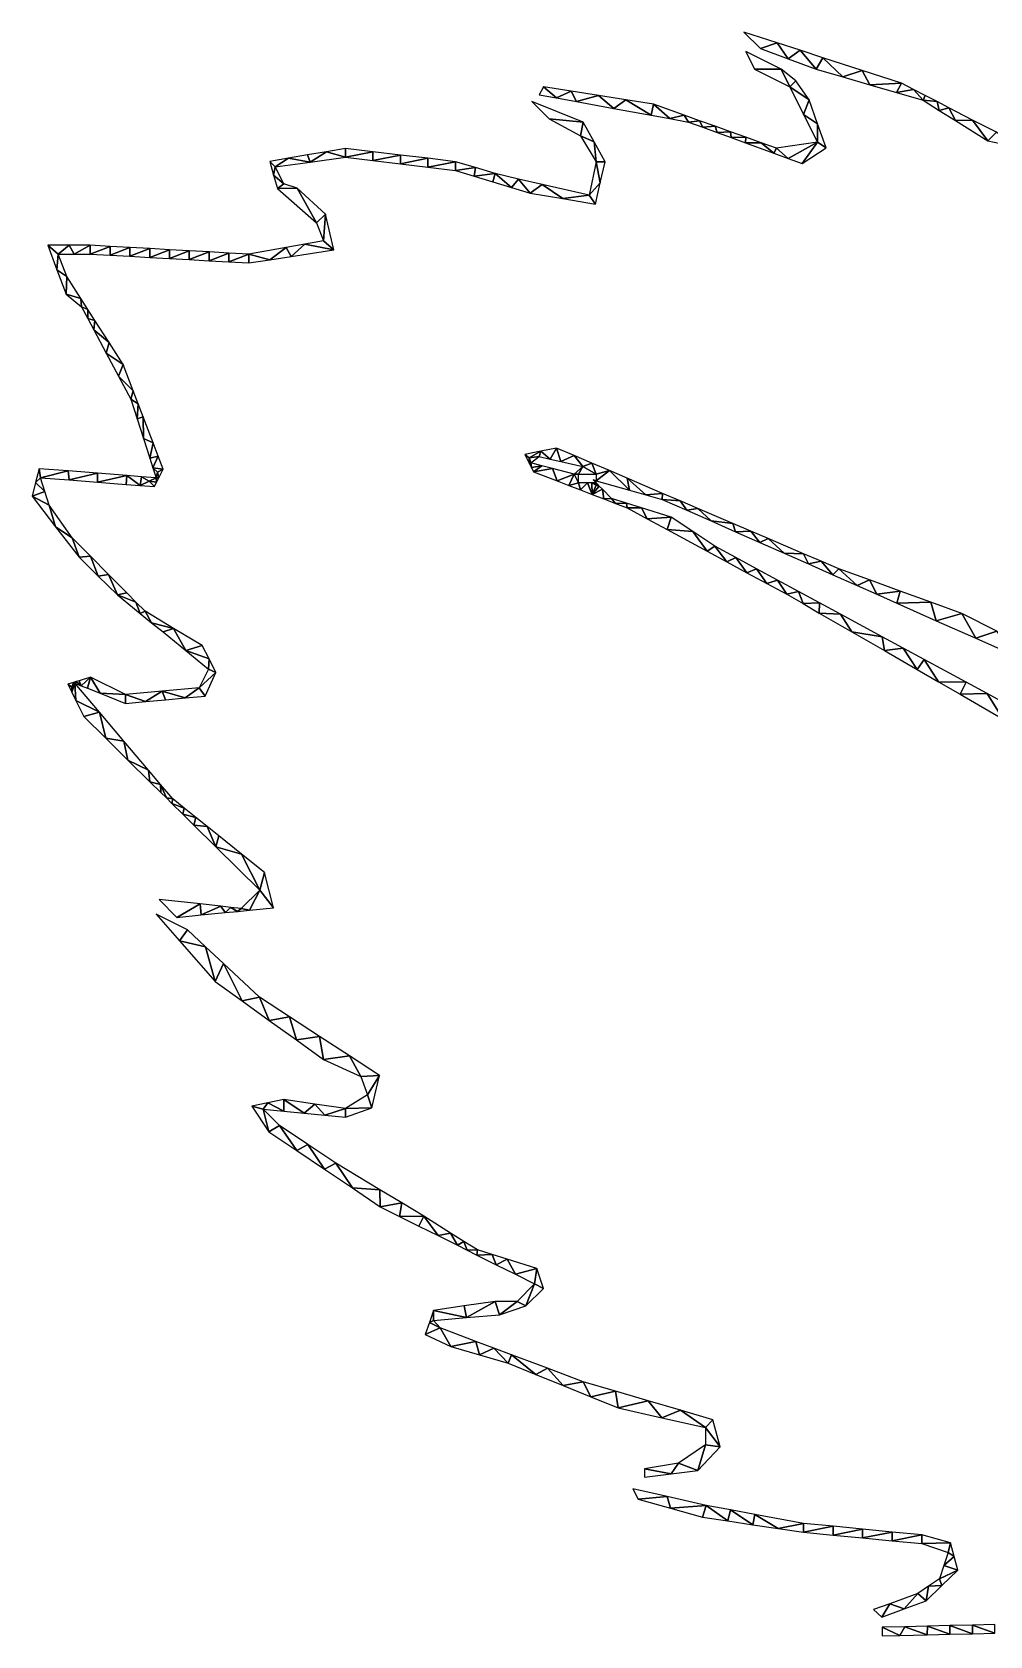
# Model space of a CAD drawing. Extents: x 241 to 751, y 106 to 782.
# Drawn here: x 261.9 to 370.7, y 599 to 781.2 of the extents above; entities that cross this region are included whole.
import ezdxf

# ---------------------------------------------------------------- set-up
doc = ezdxf.new("R2010")
doc.units = 0

msp = doc.modelspace()

# ---------------------------------------------------------------- linework, layer by layer
at = {"color": 255}
for points in [[(346.58, 779.99), (342.78, 781.22), (344.65, 779.35)], [(344.65, 779.35), (347.82, 778.18), (346.58, 779.99)], [(346.58, 779.99), (347.82, 778.18), (349.16, 779.15)], [(344, 777), (347, 777), (343, 779)], [(349.16, 779.15), (347.82, 778.18), (351, 777)], [(351, 777), (351.74, 778.31), (349.16, 779.15)], [(354.04, 776.12), (351.74, 778.31), (351, 777)], [(351.74, 778.31), (354.04, 776.12), (356.22, 776.86)], [(347, 777), (344, 777), (348, 775)], [(348, 775), (348.67, 775.67), (347, 777)], [(356.22, 776.86), (354.04, 776.12), (357.08, 775.24)], [(357.08, 775.24), (360.7, 775.4), (356.22, 776.86)], [(320, 775), (319.51, 774.11), (321.48, 773.75)], [(321.48, 773.75), (323.13, 774.51), (320, 775)], [(323.13, 774.51), (321.48, 773.75), (323.76, 773.33)], [(323.76, 773.33), (326.25, 774.01), (323.13, 774.51)], [(348, 775), (350.18, 773.53), (348.67, 775.67)], [(349.57, 771.86), (350.18, 773.53), (348, 775)], [(360.7, 775.4), (357.08, 775.24), (360.12, 774.36)], [(360.12, 774.36), (362.05, 774.71), (360.7, 775.4)], [(363.16, 773.47), (362.05, 774.71), (360.12, 774.36)], [(363.16, 773.47), (363.39, 774.01), (362.05, 774.71)], [(320.65, 771.35), (324.5, 771), (318.67, 773.33)], [(326.25, 774.01), (323.76, 773.33), (328.01, 772.55)], [(328.01, 772.55), (329.38, 773.52), (326.25, 774.01)], [(332.25, 771.78), (329.38, 773.52), (328.01, 772.55)], [(329.38, 773.52), (332.25, 771.78), (332.5, 773.03)], [(332.5, 773.03), (332.25, 771.78), (334.38, 771.39)], [(332.5, 773.03), (334.38, 771.39), (336, 771.78)], [(350.18, 773.53), (349.57, 771.86), (351.16, 770.81)], [(363.16, 773.47), (364.74, 773.32), (363.39, 774.01)], [(364.74, 773.32), (363.16, 773.47), (364.99, 772.33)], [(364.99, 772.33), (366.09, 772.62), (364.74, 773.32)], [(366.09, 772.62), (364.99, 772.33), (366.82, 771.18)], [(366.09, 772.62), (366.82, 771.18), (368.78, 771.23)], [(324.22, 769.45), (324.5, 771), (320.65, 771.35)], [(324.5, 771), (324.22, 769.45), (325.75, 768.75)], [(336.5, 771), (336, 771.78), (334.38, 771.39)], [(336.5, 771), (337.75, 771.15), (336, 771.78)], [(337.75, 771.15), (336.5, 771), (338.11, 770.41)], [(338.11, 770.41), (339.5, 770.52), (337.75, 771.15)], [(349.57, 771.86), (351.14, 768.73), (351.16, 770.81)], [(351.14, 768.73), (352.14, 768.09), (351.16, 770.81)], [(370.49, 768.88), (368.78, 771.23), (366.82, 771.18)], [(368.78, 771.23), (370.49, 768.88), (371.47, 769.84)], [(326, 766.5), (325.75, 768.75), (324.22, 769.45)], [(339.5, 770.52), (338.11, 770.41), (339.73, 769.82)], [(339.73, 769.82), (341.25, 769.9), (339.5, 770.52)], [(341.25, 769.9), (339.73, 769.82), (341.34, 769.23)], [(341.34, 769.23), (343, 769.27), (341.25, 769.9)], [(343, 769.27), (341.34, 769.23), (342.96, 768.64)], [(342.96, 768.64), (344.75, 768.64), (343, 769.27)], [(373.4, 768.26), (371.47, 769.84), (370.49, 768.88)], [(291.04, 766.88), (293.5, 766.45), (293.19, 767.26)], [(293.5, 766.45), (295.35, 767.63), (293.19, 767.26)], [(297.5, 767), (295.35, 767.63), (293.5, 766.45)], [(295.35, 767.63), (297.5, 767), (297.5, 768)], [(297.5, 767), (300.62, 767.62), (297.5, 768)], [(300.62, 767.62), (297.5, 767), (300.62, 766.62)], [(300.62, 766.62), (303.75, 767.25), (300.62, 767.62)], [(303.75, 767.25), (300.62, 766.62), (303.75, 766.25)], [(303.75, 766.25), (306.87, 766.88), (303.75, 767.25)], [(325.75, 768.75), (326, 766.5), (327, 766.5)], [(346.19, 767.46), (344.75, 768.64), (342.96, 768.64)], [(344.75, 768.64), (346.19, 767.46), (346.5, 768.02)], [(346.5, 768.02), (346.19, 767.46), (347.8, 766.87)], [(346.5, 768.02), (347.8, 766.87), (351.14, 768.73)], [(349.42, 766.28), (351.14, 768.73), (347.8, 766.87)], [(352.14, 768.09), (351.14, 768.73), (349.42, 766.28)], [(291.04, 766.88), (288.89, 766.51), (289.51, 765.91)], [(289.51, 765.91), (288.89, 766.51), (289.33, 764.98)], [(290.5, 764), (289.51, 765.91), (289.33, 764.98)], [(293.5, 766.45), (291.04, 766.88), (289.51, 765.91)], [(306.87, 766.88), (303.75, 766.25), (306.87, 765.87)], [(306.87, 765.87), (310, 766.5), (306.87, 766.88)], [(310, 766.5), (306.87, 765.87), (310, 765.5)], [(312.26, 765.82), (310, 766.5), (310, 765.5)], [(312.26, 765.82), (310, 765.5), (312.12, 764.85)], [(312.12, 764.85), (314.52, 765.14), (312.26, 765.82)], [(326, 766.5), (325.18, 762.71), (326.46, 764.09)], [(326, 766.5), (326.46, 764.09), (327, 766.5)], [(289.33, 764.98), (289.78, 763.45), (290.5, 764)], [(289.78, 763.45), (292, 763.5), (290.5, 764)], [(294.22, 759.55), (292, 763.5), (289.78, 763.45)], [(292, 763.5), (294.22, 759.55), (295.22, 760.55)], [(314.52, 765.14), (312.12, 764.85), (314.25, 764.21)], [(316.37, 763.56), (314.52, 765.14), (314.25, 764.21)], [(314.52, 765.14), (316.37, 763.56), (317.18, 764.53)], [(316.37, 763.56), (318.49, 762.92), (317.18, 764.53)], [(318.49, 762.92), (319.85, 763.92), (317.18, 764.53)], [(322.21, 762.3), (319.85, 763.92), (318.49, 762.92)], [(319.85, 763.92), (322.21, 762.3), (325.18, 762.71)], [(325.18, 762.71), (325.92, 761.68), (326.46, 764.09)], [(325.18, 762.71), (322.21, 762.3), (325.92, 761.68)], [(294.22, 759.55), (295, 757.5), (295.22, 760.55)], [(296.18, 756.47), (295.22, 760.55), (295, 757.5)], [(263.67, 757), (264.83, 756), (266.08, 757)], [(263.67, 757), (264.7, 754.21), (264.83, 756)], [(266.08, 757), (264.83, 756), (266.67, 756)], [(266.08, 757), (266.67, 756), (268.5, 757)], [(268.5, 757), (266.67, 756), (268.5, 756)], [(268.5, 756), (270.75, 756.87), (268.5, 757)], [(270.75, 756.87), (268.5, 756), (270.75, 755.87)], [(270.75, 755.87), (273, 756.75), (270.75, 756.87)], [(273, 756.75), (270.75, 755.87), (273, 755.75)], [(273, 755.75), (275.25, 756.62), (273, 756.75)], [(275.25, 756.62), (273, 755.75), (275.25, 755.62)], [(275.25, 755.62), (277.5, 756.49), (275.25, 756.62)], [(277.5, 756.49), (275.25, 755.62), (277.5, 755.49)], [(277.5, 755.49), (279.75, 756.37), (277.5, 756.49)], [(279.75, 756.37), (277.5, 755.49), (279.75, 755.37)], [(279.75, 756.37), (279.75, 755.37), (282, 756.24)], [(282, 756.24), (279.75, 755.37), (282, 755.24)], [(282, 755.24), (284.25, 756.11), (282, 756.24)], [(286.5, 755.98), (288.92, 755.36), (290.75, 756.74)], [(291.34, 755.73), (290.75, 756.74), (288.92, 755.36)], [(291.34, 755.73), (292.88, 757.12), (290.75, 756.74)], [(296.18, 756.47), (292.88, 757.12), (291.34, 755.73)], [(296.18, 756.47), (295, 757.5), (292.88, 757.12)], [(264.83, 756), (264.7, 754.21), (265.82, 753.47)], [(284.25, 756.11), (282, 755.24), (284.25, 755.11)], [(284.25, 755.11), (286.5, 755.98), (284.25, 756.11)], [(286.5, 755.98), (284.25, 755.11), (286.5, 754.99)], [(288.92, 755.36), (286.5, 755.98), (286.5, 754.99)], [(265.82, 753.47), (264.7, 754.21), (265.74, 751.43)], [(265.74, 751.43), (267.43, 750.96), (265.82, 753.47)], [(267.5, 750), (267.43, 750.96), (265.74, 751.43)], [(267.5, 750), (268.23, 749.71), (267.43, 750.96)], [(268.2, 748.69), (268.23, 749.71), (267.5, 750)], [(268.23, 749.71), (268.2, 748.69), (269.03, 748.45)], [(269.03, 748.45), (268.2, 748.69), (268.91, 747.38)], [(269.03, 748.45), (268.91, 747.38), (270.64, 745.94)], [(268.91, 747.38), (270.31, 744.76), (270.64, 745.94)], [(270.31, 744.76), (272.24, 743.44), (270.64, 745.94)], [(272.24, 743.44), (270.31, 744.76), (271.72, 742.14)], [(273.38, 740.47), (272.24, 743.44), (271.72, 742.14)], [(271.72, 742.14), (273.12, 739.51), (273.38, 740.47)], [(273.12, 739.51), (273.95, 738.99), (273.38, 740.47)], [(273.83, 737.28), (273.95, 738.99), (273.12, 739.51)], [(273.95, 738.99), (273.83, 737.28), (274.52, 737.51)], [(274.52, 737.51), (273.83, 737.28), (274.55, 735.05)], [(274.52, 737.51), (274.55, 735.05), (275.65, 734.54)], [(275.65, 734.54), (274.55, 735.05), (275.26, 732.81)], [(276.22, 733.06), (275.65, 734.54), (275.26, 732.81)], [(275.62, 731.7), (276.22, 733.06), (275.26, 732.81)], [(276.22, 733.06), (275.62, 731.7), (276.79, 731.58)], [(317.89, 733.22), (318.36, 732.84), (319.69, 733.6)], [(318.38, 732.24), (318.36, 732.84), (317.89, 733.22)], [(319.69, 733.6), (318.36, 732.84), (319.5, 733)], [(318.58, 732.28), (319.5, 733), (318.36, 732.84)], [(318.36, 732.84), (318.38, 732.24), (318.58, 732.28)], [(320.75, 732.72), (319.69, 733.6), (319.5, 733)], [(319.69, 733.6), (320.75, 732.72), (321.5, 733.97)], [(321.5, 733.97), (320.75, 732.72), (321.99, 732.44)], [(321.5, 733.97), (321.99, 732.44), (323.5, 733.11)], [(323.5, 733.11), (321.99, 732.44), (324.49, 731.88)], [(324.49, 731.88), (325.51, 732.26), (323.5, 733.11)], [(262.85, 730.59), (262.67, 731.62), (262.27, 730.05)], [(262.67, 731.62), (262.85, 730.59), (266, 731.36)], [(266, 731.36), (262.85, 730.59), (266.09, 730.34)], [(266.09, 730.34), (269.32, 731.1), (266, 731.36)], [(269.32, 731.1), (266.09, 730.34), (269.32, 730.09)], [(269.32, 731.1), (269.32, 730.09), (272.65, 730.84)], [(272.65, 730.84), (269.32, 730.09), (272.56, 729.84)], [(274.18, 729.72), (272.65, 730.84), (272.56, 729.84)], [(272.65, 730.84), (274.18, 729.72), (274.31, 730.71)], [(274.18, 729.72), (275.18, 730.21), (274.31, 730.71)], [(275.97, 730.58), (274.31, 730.71), (275.18, 730.21)], [(275.62, 731.7), (275.97, 730.58), (276.12, 731.24)], [(276.79, 731.58), (275.62, 731.7), (276.12, 731.24)], [(276.29, 730.59), (276.12, 731.24), (275.97, 730.58)], [(276.29, 730.59), (276.79, 731.58), (276.12, 731.24)], [(318.58, 732.28), (318.38, 732.24), (318.63, 731.74)], [(318.63, 731.74), (319.81, 731.96), (318.58, 732.28)], [(318.87, 731.25), (319.81, 731.96), (318.63, 731.74)], [(319.81, 731.96), (318.87, 731.25), (321.04, 731.64)], [(321.04, 731.64), (318.87, 731.25), (321.54, 730.23)], [(321.54, 730.23), (323.5, 731), (321.04, 731.64)], [(321.54, 730.23), (322.87, 729.72), (323.5, 731)], [(323.5, 731), (322.87, 729.72), (324, 730)], [(323.5, 731), (324, 731), (324.49, 731.88)], [(323.5, 731), (324, 730), (324, 731)], [(324, 731), (326, 731), (324.49, 731.88)], [(326, 731), (325.51, 732.26), (324.49, 731.88)], [(325.51, 732.26), (326, 731), (327.51, 731.4)], [(326, 730.25), (329.76, 729.19), (327.51, 731.4)], [(326, 730.25), (327.51, 731.4), (326, 731)], [(327.51, 731.4), (329.76, 729.19), (329.52, 730.54)], [(261.88, 728.49), (263.34, 729.03), (262.27, 730.05)], [(261.88, 728.49), (263.83, 727.47), (263.34, 729.03)], [(263.34, 729.03), (262.85, 730.59), (262.27, 730.05)], [(275.8, 729.59), (275.18, 730.21), (274.18, 729.72)], [(275.18, 730.21), (276.04, 730.09), (275.97, 730.58)], [(275.18, 730.21), (275.8, 729.59), (276.04, 730.09)], [(275.97, 730.58), (276.04, 730.09), (276.29, 730.59)], [(322.87, 729.72), (324.2, 729.2), (324, 730)], [(324.2, 729.2), (325, 730), (324, 730)], [(325.53, 728.69), (325, 730), (324.2, 729.2)], [(325.5, 730), (325, 730), (325.53, 728.69)], [(325.75, 730), (325.5, 730), (326, 729.73)], [(325.5, 730), (325.53, 728.69), (326, 729.73)], [(326.35, 729.65), (326, 729.73), (325.53, 728.69)], [(325.53, 728.69), (326.71, 729.29), (326.35, 729.65)], [(326.71, 729.29), (325.53, 728.69), (326.86, 728.18)], [(325.65, 730.35), (326, 730), (326, 730.25)], [(325.88, 730), (325.75, 730), (326, 729.73)], [(326, 729.73), (326, 729.93), (325.88, 730)], [(326, 729.93), (325.94, 730), (325.88, 730)], [(326, 729.93), (325.97, 730), (325.94, 730)], [(326, 729.98), (325.98, 730), (325.97, 730)], [(325.97, 730), (326, 729.93), (326, 729.98)], [(326, 729.98), (325.99, 730), (325.98, 730)], [(326, 730), (325.99, 730), (326, 730)], [(326, 730), (325.99, 730), (326, 729.98)], [(326, 730), (326, 730), (326, 730)], [(326, 730), (326, 730), (326, 730)], [(326, 730), (326, 730), (326, 730)], [(326, 730), (326, 730), (326, 730)], [(326, 730), (326, 730), (326, 730)], [(326, 730), (326, 730), (326, 730)], [(326, 730), (326, 730), (326, 730)], [(326, 730), (326, 730), (326, 730)], [(326, 730), (326, 730), (326, 730)], [(326, 730), (326, 730), (326, 730)], [(326, 730), (326, 730), (326, 730)], [(326.01, 729.99), (326, 730), (326, 729.98)], [(326, 730), (326, 730), (326, 730)], [(326, 730), (326, 730), (326, 730)], [(326, 730), (326, 730), (326, 730)], [(326, 730), (326, 730), (326, 730)], [(326, 730), (326, 730), (326, 730)], [(326, 730), (326, 730), (326, 730)], [(326, 730), (326, 730), (326, 730)], [(326, 730), (326, 730), (326, 730)], [(326, 730), (326, 730), (326, 730)], [(326, 730), (326, 730), (326, 730)], [(326, 730), (326, 730), (326, 730)], [(326, 730), (326, 730), (326, 730)], [(326, 730), (326, 730), (326, 730)], [(326, 730), (326, 730), (326, 730)], [(326, 730), (326, 730), (326, 730)], [(326, 730), (326, 730), (326, 730)], [(326, 730), (326, 730), (326, 730)], [(326, 730), (326, 730), (326, 730)], [(326, 730), (326, 730), (326, 730)], [(326, 730), (326, 730), (326, 730)], [(326, 730), (326, 730), (326, 730)], [(326, 730), (326, 730), (326, 730)], [(326, 730), (326, 730), (326, 730)], [(326, 730), (326, 730), (326, 730)], [(326, 730), (326, 730), (326, 730)], [(326, 730), (326, 730), (326, 730)], [(326, 730), (326, 730), (326, 730)], [(326, 730), (326, 730), (326, 730)], [(326, 730), (326, 730), (326, 730)], [(326, 730), (326, 730), (326, 730)], [(326, 730), (326, 730), (326, 730)], [(326, 730), (326, 730), (326, 730)], [(326, 730), (326, 730), (326, 730)], [(326, 730), (326, 730), (326, 730)], [(326, 730), (326, 730), (326, 730)], [(326, 730), (326, 730), (326, 730)], [(326, 730), (326, 730), (326, 730)], [(326, 730), (326, 730), (326, 730)], [(326, 730), (326, 730), (326, 730)], [(326, 730), (326, 730), (326, 730)], [(326, 730), (326, 730), (326, 730)], [(326, 730), (326, 730), (326, 730)], [(326, 730), (326, 730), (326, 730)], [(326, 730), (326, 730), (326, 730)], [(326, 730), (326, 730), (326, 730)], [(326, 730), (326, 730), (326, 730)], [(326, 730), (326, 730), (326, 730)], [(326, 730), (326, 730), (326, 730)], [(326, 730), (326, 730), (326, 730)], [(326, 730), (326, 730), (326, 730)], [(326, 730), (326, 730), (326, 730)], [(326, 730), (326, 730), (326, 730)], [(326, 730), (326, 730), (326, 730)], [(326, 730), (326, 730), (326, 730)], [(326, 730), (326, 730), (326, 730)], [(326, 730), (326, 730), (326, 730)], [(326, 730), (326, 730), (326, 730)], [(326, 730), (326, 730), (326, 730)], [(326, 730), (326, 730), (326, 730)], [(326, 730), (326, 730), (326, 730)], [(326, 730), (326, 730), (326, 730)], [(326, 730), (326, 730), (326, 730)], [(326, 730), (326, 730), (326, 730)], [(326, 730), (326, 730), (326, 730)], [(326, 730), (326, 730), (326, 730)], [(326.01, 729.99), (326, 730), (326, 730)], [(326, 730), (326, 730), (326, 730)], [(326, 730), (326, 730), (326, 730)], [(326, 730), (326, 730), (326, 730)], [(326, 730), (326, 730), (326, 730)], [(326, 730), (326, 730), (326, 730)], [(326, 730), (326, 730), (326, 730)], [(326, 730), (326, 730), (326, 730)], [(326, 730), (326, 730), (326, 730)], [(326, 730), (326, 730), (326, 730)], [(326, 730), (326, 730), (326, 730)], [(326, 730), (326, 730), (326, 730)], [(326, 730), (326, 730), (326, 730)], [(326, 730), (326, 730), (326, 730)], [(326, 730), (326, 730), (326, 730)], [(326, 730), (326, 730), (326, 730)], [(326, 730), (326, 730), (326, 730)], [(326, 730), (326, 730), (326, 730)], [(326, 730), (326, 730), (326, 730)], [(326, 730), (326, 730), (326, 730)], [(326, 730), (326, 730), (326, 730)], [(326, 730), (326, 730), (326, 730)], [(326, 730), (326, 730), (326, 730)], [(326, 730), (326, 730), (326, 730)], [(326, 730), (326, 730), (326, 730)], [(326, 730), (326, 730), (326, 730)], [(326, 730), (326, 730), (326, 730)], [(326, 730), (326, 730), (326, 730)], [(326, 730), (326, 730), (326, 730)], [(326.01, 729.99), (326, 729.98), (326.02, 729.98)], [(326.01, 729.99), (326.01, 729.99), (326, 729.98)], [(326.02, 729.98), (326, 729.98), (326, 729.93)], [(326.02, 729.98), (326, 729.93), (326.04, 729.96)], [(326, 729.93), (326.09, 729.91), (326.04, 729.96)], [(326.09, 729.91), (326, 729.93), (326, 729.73)], [(326.18, 729.82), (326.09, 729.91), (326, 729.73)], [(326.18, 729.82), (326, 729.73), (326.35, 729.65)], [(326.86, 728.18), (327.75, 728.25), (326.71, 729.29)], [(329.52, 730.54), (329.76, 729.19), (331.64, 728.65)], [(329.52, 730.54), (331.64, 728.65), (333.53, 728.82)], [(261.88, 728.49), (264.55, 725.02), (263.83, 727.47)], [(263.83, 727.47), (264.55, 725.02), (266.45, 723.78)], [(327.75, 728.25), (326.86, 728.18), (328.19, 727.67)], [(328.19, 727.67), (329.44, 727.72), (327.75, 728.25)], [(328.19, 727.67), (329.53, 727.16), (329.44, 727.72)], [(329.53, 727.16), (331.13, 727.19), (329.44, 727.72)], [(331.13, 727.19), (329.53, 727.16), (331.79, 725.93)], [(331.79, 725.93), (334.51, 726.12), (331.13, 727.19)], [(331.64, 728.65), (333.51, 728.12), (333.53, 728.82)], [(333.51, 728.12), (335.53, 727.97), (333.53, 728.82)], [(335.53, 727.97), (333.51, 728.12), (336.28, 726.9)], [(336.28, 726.9), (337.53, 727.11), (335.53, 727.97)], [(337.53, 727.11), (336.28, 726.9), (339.05, 725.68)], [(339.05, 725.68), (341.54, 725.39), (337.53, 727.11)], [(334.51, 726.12), (331.79, 725.93), (334.06, 724.71)], [(334.06, 724.71), (336.99, 724.47), (334.51, 726.12)], [(341.54, 725.39), (339.05, 725.68), (341.81, 724.46)], [(341.81, 724.46), (343.55, 724.54), (341.54, 725.39)], [(267.22, 721.55), (266.45, 723.78), (264.55, 725.02)], [(268.52, 721.69), (266.45, 723.78), (267.22, 721.55)], [(334.06, 724.71), (338.59, 722.26), (336.99, 724.47)], [(338.59, 722.26), (339.47, 722.82), (336.99, 724.47)], [(343.55, 724.54), (341.81, 724.46), (344.58, 723.24)], [(344.58, 723.24), (345.55, 723.68), (343.55, 724.54)], [(347.35, 722.02), (345.55, 723.68), (344.58, 723.24)], [(345.55, 723.68), (347.35, 722.02), (349.56, 721.96)], [(269.4, 719.42), (268.52, 721.69), (267.22, 721.55)], [(268.52, 721.69), (269.4, 719.42), (270.58, 719.6)], [(339.47, 722.82), (338.59, 722.26), (340.85, 721.03)], [(340.85, 721.03), (341.85, 721.54), (339.47, 722.82)], [(349.56, 721.96), (347.35, 722.02), (350.11, 720.8)], [(350.11, 720.8), (351.56, 721.11), (349.56, 721.96)], [(343.12, 719.8), (341.85, 721.54), (340.85, 721.03)], [(343.12, 719.8), (344.23, 720.25), (341.85, 721.54)], [(344.23, 720.25), (343.12, 719.8), (345.38, 718.58)], [(345.38, 718.58), (346.61, 718.96), (344.23, 720.25)], [(352.88, 719.57), (351.56, 721.11), (350.11, 720.8)], [(351.56, 721.11), (352.88, 719.57), (353.57, 720.25)], [(352.88, 719.57), (355.65, 718.35), (353.57, 720.25)], [(353.57, 720.25), (355.65, 718.35), (357.06, 718.98)], [(271.58, 717.28), (270.58, 719.6), (269.4, 719.42)], [(271.58, 717.28), (272.65, 717.51), (270.58, 719.6)], [(347.65, 717.35), (346.61, 718.96), (345.38, 718.58)], [(346.61, 718.96), (347.65, 717.35), (348.99, 717.67)], [(357.06, 718.98), (355.65, 718.35), (357.9, 717.35)], [(357.9, 717.35), (360.55, 717.71), (357.06, 718.98)], [(271.58, 717.28), (273.69, 716.46), (272.65, 717.51)], [(273.69, 716.46), (271.58, 717.28), (274.17, 715.17)], [(274.17, 715.17), (274.72, 715.42), (273.69, 716.46)], [(348.99, 717.67), (347.65, 717.35), (349.5, 716.29)], [(349.5, 716.29), (351.37, 716.38), (348.99, 717.67)], [(351.37, 716.38), (349.5, 716.29), (351.35, 715.22)], [(351.35, 715.22), (353.75, 715.09), (351.37, 716.38)], [(360.55, 717.71), (357.9, 717.35), (360.15, 716.35)], [(360.15, 716.35), (364.04, 716.45), (360.55, 717.71)], [(364.04, 716.45), (360.15, 716.35), (364.65, 714.35)], [(364.65, 714.35), (367.53, 715.18), (364.04, 716.45)], [(274.72, 715.42), (274.17, 715.17), (275.46, 714.12)], [(274.72, 715.42), (275.46, 714.12), (277.97, 713.48)], [(353.75, 715.09), (351.35, 715.22), (355.06, 713.08)], [(355.06, 713.08), (358.51, 712.52), (353.75, 715.09)], [(367.53, 715.18), (364.65, 714.35), (369.15, 712.35)], [(367.53, 715.18), (369.15, 712.35), (371.52, 713.15)], [(275.46, 714.12), (276.76, 713.07), (277.97, 713.48)], [(279.34, 710.96), (277.97, 713.48), (276.76, 713.07)], [(277.97, 713.48), (279.34, 710.96), (281.22, 711.55)], [(358.51, 712.52), (355.06, 713.08), (358.76, 710.95)], [(358.76, 710.95), (360.89, 711.23), (358.51, 712.52)], [(373.65, 710.35), (371.52, 713.15), (369.15, 712.35)], [(282, 710), (281.22, 711.55), (279.34, 710.96)], [(279.34, 710.96), (281.93, 708.86), (282, 710)], [(360.89, 711.23), (358.76, 710.95), (362.46, 708.81)], [(362.46, 708.81), (363.27, 709.94), (360.89, 711.23)], [(280.87, 706.73), (282.78, 708.45), (281.93, 708.86)], [(281.93, 708.86), (282.78, 708.45), (282, 710)], [(363.27, 709.94), (362.46, 708.81), (364.91, 707.4)], [(364.91, 707.4), (368.03, 707.36), (363.27, 709.94)], [(266.57, 707.34), (265.93, 707.14), (266.41, 706.79)], [(265.93, 707.14), (266.39, 706.22), (266.41, 706.79)], [(266.75, 707.25), (266.39, 706.22), (266.85, 705.3)], [(266.75, 707.25), (266.41, 706.79), (266.39, 706.22)], [(266.41, 706.79), (266.75, 707.25), (266.57, 707.34)], [(266.75, 707.25), (266.9, 707.43), (266.57, 707.34)], [(267.47, 706.96), (266.9, 707.43), (266.75, 707.25)], [(266.85, 705.3), (269.53, 703.96), (266.75, 707.25)], [(266.9, 707.43), (267.47, 706.96), (267.22, 707.53)], [(268.51, 707.92), (267.22, 707.53), (267.47, 706.96)], [(267.47, 706.96), (268.19, 706.68), (268.51, 707.92)], [(268.19, 706.68), (269.62, 706.1), (268.51, 707.92)], [(269.62, 706.1), (272.5, 705.96), (268.51, 707.92)], [(282.78, 708.45), (280.87, 706.73), (281.56, 705.77)], [(368.03, 707.36), (364.91, 707.4), (367.35, 705.99)], [(367.35, 705.99), (370.41, 706.07), (368.03, 707.36)], [(267.78, 703.45), (269.53, 703.96), (266.85, 705.3)], [(269.62, 706.1), (272.5, 704.96), (272.5, 705.96)], [(272.5, 705.96), (274.76, 705.16), (276.68, 706.35)], [(272.5, 705.96), (272.5, 704.96), (274.76, 705.16)], [(276.68, 706.35), (274.76, 705.16), (277.03, 705.36)], [(276.68, 706.35), (279.29, 705.57), (280.87, 706.73)], [(276.68, 706.35), (277.03, 705.36), (279.29, 705.57)], [(280.87, 706.73), (279.29, 705.57), (281.56, 705.77)], [(372.23, 703.16), (370.41, 706.07), (367.35, 705.99)], [(370.41, 706.07), (372.23, 703.16), (372.78, 704.78)], [(270.27, 700.99), (269.53, 703.96), (267.78, 703.45)], [(269.53, 703.96), (270.27, 700.99), (272.32, 700.67)], [(272.32, 700.67), (270.27, 700.99), (272.77, 698.52)], [(272.77, 698.52), (275.1, 697.38), (272.32, 700.67)], [(275.1, 697.38), (272.77, 698.52), (275.27, 696.06)], [(275.27, 696.06), (276.49, 695.74), (275.1, 697.38)], [(276.49, 695.74), (275.27, 696.06), (276.51, 694.83)], [(277.14, 694.21), (276.49, 695.74), (276.51, 694.83)], [(276.49, 695.74), (277.14, 694.21), (277.88, 694.1)], [(277.88, 694.1), (277.14, 694.21), (277.76, 693.6)], [(279.18, 693.05), (277.88, 694.1), (277.76, 693.6)], [(279.18, 693.05), (277.76, 693.6), (279.01, 692.37)], [(279.01, 692.37), (280.49, 692.01), (279.18, 693.05)], [(280.49, 692.01), (279.01, 692.37), (280.26, 691.14)], [(280.26, 691.14), (281.79, 690.97), (280.49, 692.01)], [(282.76, 688.67), (281.79, 690.97), (280.26, 691.14)], [(281.79, 690.97), (282.76, 688.67), (283.1, 689.92)], [(282.76, 688.67), (285.7, 687.84), (283.1, 689.92)], [(287.75, 683.75), (285.7, 687.84), (282.76, 688.67)], [(285.7, 687.84), (287.75, 683.75), (288.31, 685.75)], [(287.75, 683.75), (289.32, 681.73), (288.31, 685.75)], [(286.58, 681.46), (287.75, 683.75), (285.65, 681.65)], [(287.75, 683.75), (286.58, 681.46), (289.32, 681.73)], [(278.35, 680.65), (280.98, 682.17), (276.31, 682.69)], [(280.98, 682.17), (278.35, 680.65), (281.09, 680.92)], [(283.32, 681.91), (280.98, 682.17), (281.09, 680.92)], [(283.84, 681.19), (283.32, 681.91), (281.09, 680.92)], [(283.84, 681.19), (284.48, 681.78), (283.32, 681.91)], [(284.48, 681.78), (283.84, 681.19), (285.21, 681.32)], [(285.21, 681.32), (285.65, 681.65), (284.48, 681.78)], [(285.65, 681.65), (285.21, 681.32), (286.58, 681.46)], [(279.55, 679.22), (276, 681), (278.63, 677.99)], [(279.55, 679.22), (278.63, 677.99), (281.6, 677.31)], [(282.67, 673.38), (281.6, 677.31), (278.63, 677.99)], [(281.6, 677.31), (282.67, 673.38), (283.64, 675.4)], [(285.75, 671.16), (283.64, 675.4), (282.67, 673.38)], [(283.64, 675.4), (285.75, 671.16), (287.72, 671.58)], [(287.72, 671.58), (285.75, 671.16), (288.84, 668.94)], [(288.84, 668.94), (291.14, 669.36), (287.72, 671.58)], [(291.14, 669.36), (288.84, 668.94), (291.92, 666.72)], [(291.92, 666.72), (294.55, 667.13), (291.14, 669.36)], [(294.55, 667.13), (291.92, 666.72), (295, 664.5)], [(294.55, 667.13), (295, 664.5), (297.96, 664.9)], [(297.96, 664.9), (295, 664.5), (299.25, 662.57)], [(299.25, 662.57), (301.38, 662.67), (297.96, 664.9)], [(299.25, 662.57), (300, 660.5), (301.38, 662.67)], [(300.5, 659), (301.38, 662.67), (300, 660.5)], [(288.68, 659.58), (290.48, 658.63), (290.5, 659.94)], [(290.5, 659.94), (290.48, 658.63), (292.82, 658.41)], [(294, 659.43), (290.5, 659.94), (292.82, 658.41)], [(300.5, 659), (300, 660.5), (297.51, 658.93)], [(288.68, 659.58), (286.86, 659.21), (288.14, 658.86)], [(288.8, 656.3), (288.14, 658.86), (286.86, 659.21)], [(290.48, 658.63), (288.68, 659.58), (288.14, 658.86)], [(288.14, 658.86), (288.8, 656.3), (290, 657)], [(294, 659.43), (292.82, 658.41), (295.16, 658.19)], [(294, 659.43), (295.16, 658.19), (297.51, 658.93)], [(297.51, 658.93), (295.16, 658.19), (297.5, 657.96)], [(297.5, 657.96), (300.5, 659), (297.51, 658.93)], [(290, 657), (288.8, 656.3), (291.96, 654.17)], [(291.96, 654.17), (293.21, 654.86), (290, 657)], [(295.12, 652.04), (293.21, 654.86), (291.96, 654.17)], [(295.12, 652.04), (296.42, 652.72), (293.21, 654.86)], [(298.29, 649.91), (296.42, 652.72), (295.12, 652.04)], [(296.42, 652.72), (298.29, 649.91), (301.41, 649.71)], [(301.45, 647.78), (301.41, 649.71), (298.29, 649.91)], [(301.45, 647.78), (303.9, 648.21), (301.41, 649.71)], [(303.9, 648.21), (301.45, 647.78), (303.64, 646.68)], [(303.64, 646.68), (306.4, 646.7), (303.9, 648.21)], [(306.4, 646.7), (303.64, 646.68), (305.84, 645.58)], [(308.03, 644.49), (306.4, 646.7), (305.84, 645.58)], [(306.4, 646.7), (308.03, 644.49), (309.44, 644.79)], [(309.44, 644.79), (308.03, 644.49), (310.22, 643.39)], [(310.22, 643.39), (310.96, 643.83), (309.44, 644.79)], [(310.96, 643.83), (310.22, 643.39), (311.32, 642.84)], [(311.32, 642.84), (312.49, 642.88), (310.96, 643.83)], [(312.49, 642.88), (311.32, 642.84), (312.42, 642.29)], [(314.18, 642.35), (312.49, 642.88), (312.42, 642.29)], [(312.42, 642.29), (314.61, 641.19), (314.18, 642.35)], [(314.61, 641.19), (315.87, 641.81), (314.18, 642.35)], [(315.87, 641.81), (314.61, 641.19), (316.81, 640.1)], [(316.81, 640.1), (319.25, 640.75), (315.87, 641.81)], [(319.25, 640.75), (316.81, 640.1), (319, 639)], [(319.25, 640.75), (319, 639), (320, 638.5)], [(319, 639), (317, 637), (318, 636.5)], [(319, 639), (318, 636.5), (320, 638.5)], [(307.52, 634.86), (307.5, 636), (307.04, 634.63)], [(307.5, 636), (311.26, 635.18), (311, 636.5)], [(307.52, 634.86), (311.26, 635.18), (307.5, 636)], [(311.26, 635.18), (314.5, 637), (311, 636.5)], [(315, 635.5), (314.5, 637), (311.26, 635.18)], [(314.5, 637), (315, 635.5), (317, 637)], [(317, 637), (315, 635.5), (318, 636.5)], [(307.04, 634.63), (306.57, 633.26), (308.25, 634)], [(307.52, 634.86), (307.04, 634.63), (308.25, 634)], [(308.25, 634), (306.57, 633.26), (309.49, 631.88)], [(309.49, 631.88), (312.32, 632.47), (308.25, 634)], [(312.32, 632.47), (309.49, 631.88), (312.74, 630.94)], [(312.74, 630.94), (314.35, 631.71), (312.32, 632.47)], [(316, 630), (314.35, 631.71), (312.74, 630.94)], [(314.35, 631.71), (316, 630), (316.38, 630.95)], [(319.12, 628.73), (316.38, 630.95), (316, 630)], [(316.38, 630.95), (319.12, 628.73), (320.45, 629.42)], [(320.45, 629.42), (319.12, 628.73), (322.25, 627.46)], [(322.25, 627.46), (324.51, 627.89), (320.45, 629.42)], [(324.51, 627.89), (322.25, 627.46), (325.37, 626.19)], [(324.51, 627.89), (325.37, 626.19), (328.2, 626.81)], [(328.49, 624.92), (328.2, 626.81), (325.37, 626.19)], [(328.49, 624.92), (331.89, 625.73), (328.2, 626.81)], [(328.49, 624.92), (333.45, 623.81), (331.89, 625.73)], [(331.89, 625.73), (333.45, 623.81), (335.57, 624.65)], [(335.57, 624.65), (333.45, 623.81), (338.4, 622.7)], [(338.4, 622.7), (339.26, 623.57), (335.57, 624.65)], [(338.4, 622.7), (340.08, 620.49), (339.26, 623.57)], [(338.42, 620.72), (340.08, 620.49), (338.4, 622.7)], [(338.42, 620.72), (335.35, 618.65), (337.53, 617.82)], [(340.08, 620.49), (338.42, 620.72), (337.53, 617.82)], [(331.5, 618), (334.51, 617.44), (335.35, 618.65)], [(331.5, 617.06), (334.51, 617.44), (331.5, 618)], [(337.53, 617.82), (335.35, 618.65), (334.51, 617.44)], [(334.05, 614.84), (330.14, 615.71), (330.78, 614.55)], [(334.05, 614.84), (330.78, 614.55), (334.43, 613.53)], [(334.43, 613.53), (338.48, 613.85), (334.05, 614.84)], [(338.48, 613.85), (334.43, 613.53), (338.08, 612.51)], [(340.95, 612.08), (338.48, 613.85), (338.08, 612.51)], [(338.48, 613.85), (340.95, 612.08), (341.24, 613.34)], [(341.24, 613.34), (340.95, 612.08), (343.81, 611.65)], [(343.81, 611.65), (344.01, 612.82), (341.24, 613.34)], [(343.81, 611.65), (346.68, 611.22), (344.01, 612.82)], [(344.01, 612.82), (346.68, 611.22), (349.55, 611.79)], [(349.55, 611.79), (346.68, 611.22), (349.55, 610.79)], [(349.55, 610.79), (352.91, 611.47), (349.55, 611.79)], [(352.91, 611.47), (349.55, 610.79), (352.91, 610.47)], [(352.91, 610.47), (356.27, 611.15), (352.91, 611.47)], [(356.27, 611.15), (352.91, 610.47), (356.27, 610.15)], [(356.27, 610.15), (359.64, 610.82), (356.27, 611.15)], [(359.64, 610.82), (356.27, 610.15), (359.64, 609.82)], [(359.64, 609.82), (363, 610.5), (359.64, 610.82)], [(363, 610.5), (359.64, 609.82), (363, 609.5)], [(363, 610.5), (363, 609.5), (366.27, 609.58)], [(366, 608.5), (366.27, 609.58), (363, 609.5)], [(366, 608.5), (366.68, 608.04), (366.27, 609.58)], [(367.08, 606.49), (365.5, 607), (365, 605.5)], [(366.68, 608.04), (366, 608.5), (365.5, 607)], [(366.68, 608.04), (365.5, 607), (367.08, 606.49)], [(365.29, 604.75), (365, 605.5), (363.77, 604.66)], [(365, 605.5), (365.29, 604.75), (367.08, 606.49)], [(360.99, 602.08), (362.53, 603.82), (359.38, 602.68)], [(362.53, 603.82), (360.99, 602.08), (363.5, 603)], [(363.5, 603), (363.77, 604.66), (362.53, 603.82)], [(365.29, 604.75), (363.77, 604.66), (363.5, 603)], [(359.38, 602.68), (357.5, 602), (358.47, 601.16)], [(359.38, 602.68), (358.47, 601.16), (360.99, 602.08)], [(360.5, 599.06), (361.06, 600.06), (358.5, 600)], [(358.5, 600), (358.5, 599.02), (360.5, 599.06)], [(363.62, 599.14), (361.06, 600.06), (360.5, 599.06)], [(361.06, 600.06), (363.62, 599.14), (363.63, 600.12)], [(363.63, 600.12), (363.62, 599.14), (366.19, 599.2)], [(366.19, 600.19), (363.63, 600.12), (366.19, 599.2)], [(368.75, 599.26), (368.75, 600.25), (366.19, 600.19)], [(368.75, 599.26), (366.19, 600.19), (366.19, 599.2)], [(371.31, 599.32), (371.31, 600.31), (368.75, 600.25)], [(368.75, 600.25), (368.75, 599.26), (371.31, 599.32)]]:
    msp.add_3dface(points, dxfattribs=at)

doc.saveas('drawing.dxf')
